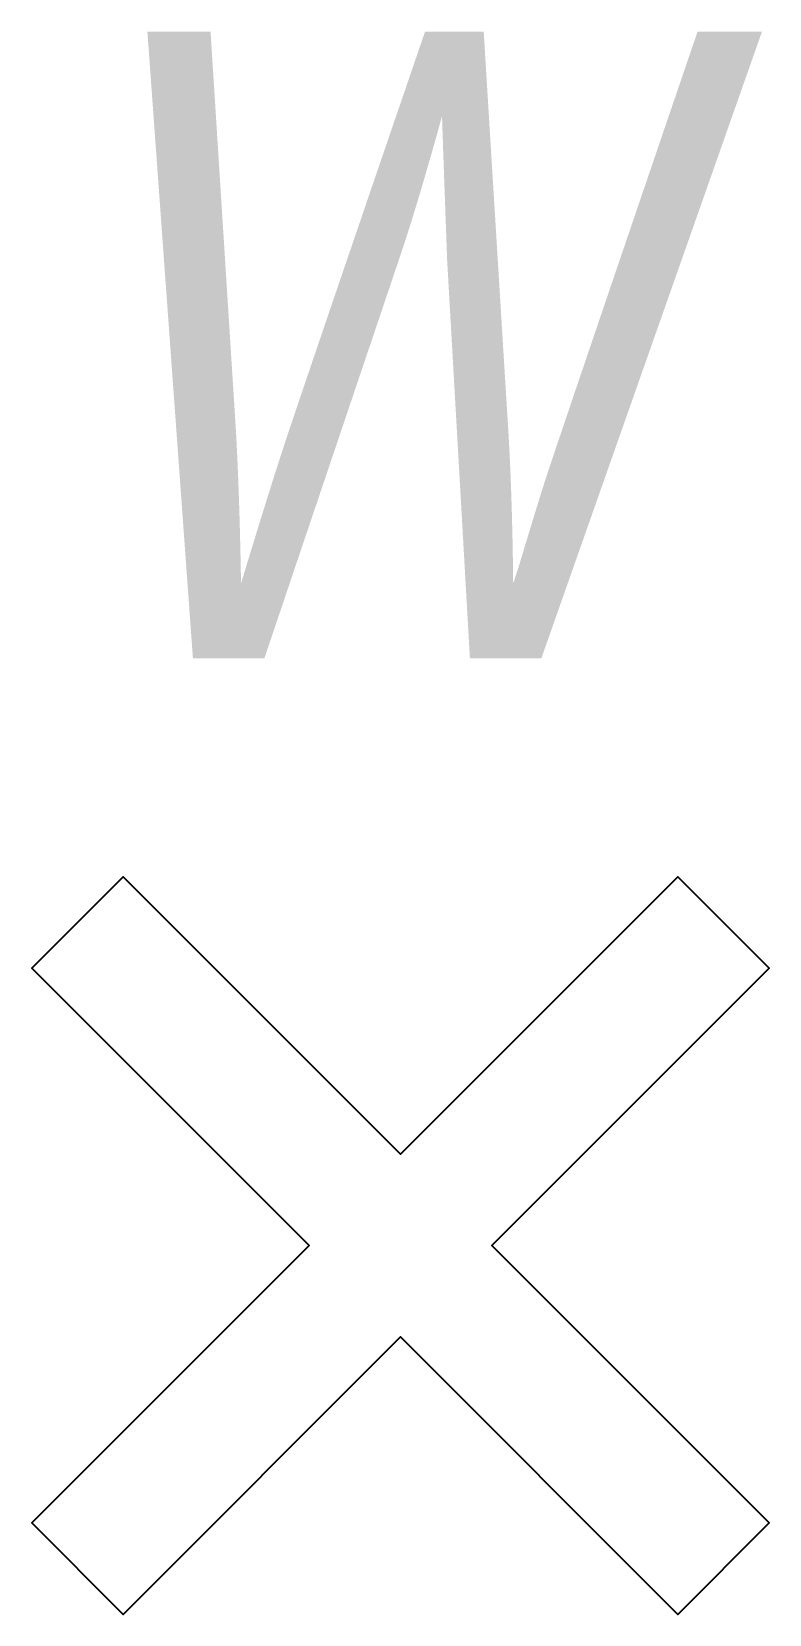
# Model space of a CAD drawing. Extents: x -1.41 to 1.41, y -1.41 to 4.65.
import ezdxf
from ezdxf.enums import TextEntityAlignment as Align

# ---------------------------------------------------------------- set-up
doc = ezdxf.new("R2010")
doc.units = 0
doc.header["$LTSCALE"] = 0.01
doc.header["$MEASUREMENT"] = 0
doc.layers.get('0').update_dxf_attribs({"lineweight": 20})
doc.styles.add('COA_Proposed', font='ariali.ttf', dxfattribs={"height": 2.4})

msp = doc.modelspace()

# ---------------------------------------------------------------- linework, layer by layer
at = {"color": 0, "linetype": 'ByBlock', "lineweight": -2, "flags": 128}
msp.add_lwpolyline([(-0.35, 0), (-1.4124, -1.0624), (-1.0624, -1.4124), (0, -0.35), (1.0624, -1.4124), (1.4124, -1.0624), (0.35, 0), (1.4124, 1.0624), (1.0624, 1.4124), (0, 0.35), (-1.0624, 1.4124), (-1.4124, 1.0624)], close=True, dxfattribs=at)

# ---------------------------------------------------------------- texts
at = {"color": 0, "linetype": 'ByBlock', "lineweight": -2, "style": 'COA_Proposed', "width": 0.75}
msp.add_text('W', height=2.4, dxfattribs=at).set_placement((0, 2.25), align=Align.CENTER)

doc.saveas('drawing.dxf')
